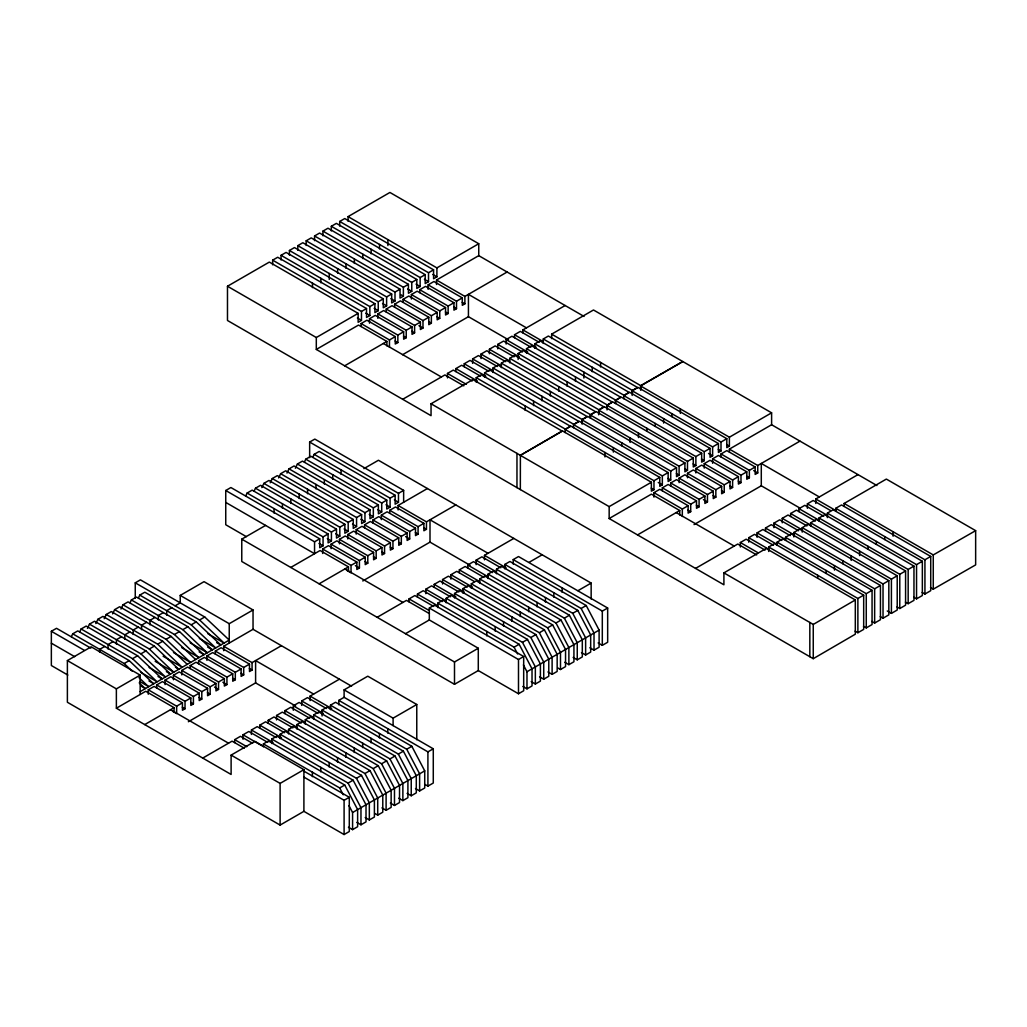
<?xml version="1.0" encoding="UTF-8"?>
<svg xmlns="http://www.w3.org/2000/svg" width="1027" height="1027" viewBox="0 0 1027 1027"><rect width="100%" height="100%" fill="white"/><g stroke="black" fill="none" stroke-linecap="round" stroke-linejoin="round"><path stroke-width="1.5" d="M71.376 636.65L72.737 633.826L77.782 630.912L129.209 660.605L153.126 683.34M79.759 631.81L81.107 628.986L86.165 626.072L137.592 655.765L162.086 678.847L158.004 676.485M87.462 628.383L89.49 624.146L94.535 621.232L145.975 650.925L170.469 674.007L166.387 671.645M95.832 623.543L97.873 619.307L102.918 616.393L154.345 646.086L178.21 668.795M104.215 618.703L106.256 614.48L111.301 611.566L162.728 641.259L187.222 664.328M112.598 613.864L114.639 609.64L119.684 606.726L171.111 636.419L195.605 659.488M120.981 609.024L123.009 604.8L128.067 601.886L179.494 631.579L203.243 654.212M130.031 602.785L131.392 599.961L136.437 597.046L187.877 626.74L211.819 649.5M138.414 597.945L139.775 595.121L144.82 592.207L196.247 621.9L220.754 644.969L216.671 642.62M245.761 495.874L247.122 493.05L252.167 490.136L328.101 533.976L328.101 542.911L331.426 540.985L331.426 532.05L255.505 488.21L254.144 491.034M261.846 487.607L263.888 483.383L268.933 480.456L344.867 524.296L344.867 533.231L348.192 531.306L348.192 522.371L272.271 478.543L270.229 482.767M278.612 477.927L280.641 473.704L285.699 470.79L361.62 514.617L361.62 523.552L364.957 521.626L364.957 512.704L289.023 468.864L286.995 473.088M295.365 468.261L297.406 464.024L302.451 461.11L378.385 504.95L378.385 513.872L381.71 511.959L381.71 503.025L305.789 459.185L304.428 462.009M312.811 457.169L314.172 454.345L319.217 451.431L395.138 495.271L395.138 504.206L398.476 502.28L398.476 493.345L309.653 442.059L309.653 457.631M140.173 691.633L229.239 640.078L204.745 616.996L140.417 579.857L135.256 582.835L135.256 598.407M520.342 489.584L520.394 455.346L562.116 431.058L472.895 379.618L431.045 403.778L431.045 415.678L316.303 349.437L316.303 337.524L227.48 286.251L227.48 320.488L813.256 658.679L855.311 634.198L855.311 599.961L766.129 548.495L723.907 572.873L723.907 584.787L609.165 518.532L609.165 506.619L431.045 403.778M478.287 670.567L518.494 693.764L518.494 659.527L523.68 656.51L434.46 605.057L429.312 608.035L429.312 619.949L478.287 648.242L478.287 670.567L454.499 684.303L241.769 561.487L241.769 539.149L265.569 525.413M518.494 693.764L523.68 690.747L523.68 656.51M140.173 694.47L140.173 675.124L91.172 646.83L67.384 660.579L67.384 702.263L280.114 825.079L303.902 811.343L344.096 834.54L344.096 800.303L349.296 797.286L303.62 770.982M344.096 834.54L349.296 831.523L349.296 797.286M813.256 658.679L813.256 624.442L855.311 599.961M227.48 286.251L269.331 262.09L358.141 313.363L358.141 322.298L361.478 320.373L361.478 311.438L272.656 260.165L272.656 264.838M272.656 260.165L277.701 257.251L366.523 308.524L366.523 317.459L369.861 315.533L369.861 306.598L281.039 255.325L281.039 259.998M281.039 255.325L286.084 252.411L374.906 303.684L374.906 312.619L378.244 310.693L378.244 301.771L289.421 250.485L289.421 255.158M289.421 250.485L294.467 247.571L383.289 298.844L383.289 307.779L386.614 305.853L386.614 296.931L297.804 245.646L297.804 250.318M297.804 245.646L302.849 242.731L391.672 294.017L391.672 302.939L394.997 301.027L394.997 292.092L306.174 240.806L306.174 245.479M306.174 240.806L311.232 237.892L400.042 289.178L400.042 298.1L403.38 296.187L403.38 287.252L314.557 235.966L314.557 240.639M314.557 235.966L319.602 233.052L408.425 284.338L408.425 293.273L411.763 291.347L411.763 282.412L322.94 231.126L322.94 235.799M322.94 231.126L327.985 228.212L416.808 279.498L416.808 288.433L420.133 286.507L420.133 277.572L331.323 226.299L331.323 230.959M331.323 226.299L336.368 223.373L425.191 274.658L425.191 283.593L428.516 281.668L428.516 272.733L339.706 221.46L339.706 226.12M339.706 221.46L344.751 218.546L433.574 269.819L433.574 278.753L436.899 276.828L436.899 267.893L348.076 216.62L348.076 221.293M348.076 216.62L389.926 192.46L478.749 243.733L478.749 255.646L584.042 316.432M316.303 337.524L358.141 313.363M361.478 311.438L366.523 308.524M369.861 306.598L374.906 303.684M378.244 301.771L383.289 298.844M386.614 296.931L391.672 294.017M394.997 292.092L400.042 289.178M403.38 287.252L408.425 284.338M411.763 282.412L416.808 279.498M420.133 277.572L425.191 274.658M428.516 272.733L433.574 269.819M436.899 267.893L478.749 243.733M316.303 349.437L358.526 325.058L386.884 341.439L386.884 345.894M361.106 326.547L361.106 323.569L366.909 320.219L395.267 336.599L395.267 344.045L397.847 342.556L397.847 335.11L369.476 318.729L369.476 323.197M369.476 318.729L375.279 315.379L403.65 331.76L403.65 339.205L406.23 337.716L406.23 330.27L377.859 313.89L377.859 318.357M377.859 313.89L383.662 310.539L412.032 326.92L412.032 334.366L414.6 332.876L414.6 325.431L386.242 309.05L386.242 312.028M386.242 309.05L392.044 305.699L420.402 322.08L420.402 329.526L422.983 328.037L422.983 320.591L394.625 304.21L394.625 307.189M394.625 304.21L400.427 300.86L428.785 317.24L428.785 324.686L431.366 323.197L431.366 315.751L403.008 299.383L403.008 302.349M403.008 299.383L408.81 296.033L437.168 312.401L437.168 319.846L439.749 318.357L439.749 310.911L411.378 294.544L411.378 299.011M411.378 294.544L417.18 291.193L445.551 307.561L445.551 315.007L448.131 313.517L448.131 306.072L419.761 289.704L419.761 292.682M419.761 289.704L425.563 286.353L453.934 302.721L453.934 310.167L456.502 308.678L456.502 301.232L428.143 284.864L428.143 289.332M428.143 284.864L433.946 281.514L462.304 297.894L462.304 305.327L464.884 303.838L464.884 296.405L507.107 272.027M436.526 284.492L436.526 280.024L478.749 255.646M344.661 365.817L386.884 341.439M361.106 323.569L389.464 339.95L395.267 336.599M397.847 335.11L403.65 331.76M406.23 330.27L412.032 326.92M414.6 325.431L420.402 322.08M422.983 320.591L428.785 317.24M431.366 315.751L437.168 312.401M439.749 310.911L445.551 307.561M448.131 306.072L453.934 302.721M456.502 301.232L462.304 297.894M402.558 354.713L468.428 316.688L508.493 339.809M246.339 536.646L225.747 524.746L225.747 490.508L230.895 487.53L319.718 538.816L319.718 547.75L323.056 545.825L323.056 536.89L247.122 493.05M309.653 442.059L314.814 439.094L403.637 490.367L403.637 502.28M402.674 399.31L444.909 374.932L463.819 385.844M447.477 377.91L447.477 373.443L453.279 370.092L472.189 381.004M455.86 371.581L455.86 368.603L461.662 365.253L480.572 376.164M464.243 366.742L464.243 363.763L470.045 360.413L488.955 371.338M472.625 363.391L472.625 358.924L478.428 355.573L497.338 366.498M481.008 358.551L481.008 354.084L486.811 350.733L505.72 361.658M489.378 353.712L489.378 349.244L495.181 345.894L514.091 356.818M497.761 348.872L497.761 344.404L503.564 341.067L522.473 351.979M506.144 344.045L506.144 339.578L511.947 336.227L530.856 347.139M514.527 337.716L514.527 334.738L520.33 331.387L539.239 342.299M522.91 332.876L522.91 329.898L565.132 305.52M255.505 488.21L260.55 485.296L336.484 529.136L336.484 538.071L339.809 536.145L339.809 527.21L263.888 483.383M272.271 478.543L277.316 475.629L353.237 519.457L353.237 528.391L356.574 526.466L356.574 517.531L280.641 473.704M289.023 468.864L294.069 465.95L370.002 509.777L370.002 518.712L373.327 516.786L373.327 507.864L297.406 464.024M305.789 459.185L310.834 456.27L386.768 500.11L386.768 509.033L390.093 507.12L390.093 498.185L314.172 454.345M476.22 377.692L481.278 374.778L570.447 426.256L565.402 429.17L476.22 377.692L476.22 382.16M484.603 372.852L489.648 369.938L578.83 421.417L573.785 424.331L484.603 372.852L484.603 377.32M492.986 368.013L498.031 365.098L587.213 416.59L582.155 419.504L492.986 368.013L492.986 372.48M501.369 363.173L506.414 360.259L595.596 411.75L590.538 414.664L501.369 363.173L501.369 367.64M509.739 358.333L514.797 355.419L603.966 406.91L598.921 409.824L509.739 358.333L509.739 362.801M518.121 353.493L523.179 350.579L612.349 402.07L607.304 404.985L518.121 353.493L518.121 359.45M526.504 348.654L531.55 345.74L620.732 397.231L615.687 400.145L526.504 348.654L526.504 353.121M534.887 343.827L539.932 340.9L629.115 392.391L624.057 395.305L534.887 343.827L534.887 348.281M543.27 338.987L548.367 336.034L637.549 387.526L632.439 390.465L543.27 338.987L543.27 343.454M551.64 338.615L551.64 334.147L593.49 309.987L771.611 412.828L771.611 424.742L876.904 485.527M67.833 675.047L51.35 665.522L51.35 631.284L56.511 628.306L90.838 648.127M363.892 468.646L378.437 460.25L591.154 583.079L591.154 599.023M175.091 605.827L180.251 602.862L180.238 595.416L204.039 581.667L253.04 609.961L253.04 629.307L223.706 646.253L223.706 650.707M104.715 646.458L99.67 649.372L99.67 652.35M113.098 641.631L108.04 644.545L108.04 649.013M121.481 636.791L116.423 639.705L116.423 644.173M129.851 631.952L124.806 634.866L124.806 639.333M138.234 627.112L133.189 630.026L133.189 634.493M146.617 622.272L141.572 625.186L141.572 629.654M155 617.432L149.942 620.347L149.942 624.814M163.383 612.593L158.325 615.507L158.325 619.974M171.753 607.753L166.708 610.667L166.708 615.134M225.747 490.508L314.557 541.794L319.718 538.816M323.056 536.89L328.101 533.976M331.426 532.05L336.484 529.136M339.809 527.21L344.867 524.296M348.192 522.371L353.237 519.457M356.574 517.531L361.62 514.617M364.957 512.704L370.002 509.777M373.327 507.864L378.385 504.95M381.71 503.025L386.768 500.11M390.093 498.185L395.138 495.271M398.476 493.345L403.637 490.367M72.737 633.826L124.164 663.519L129.209 660.605M81.107 628.986L132.547 658.679L137.592 655.765M89.49 624.146L140.917 653.84L145.975 650.925M97.873 619.307L149.3 649L154.345 646.086M106.256 614.48L157.683 644.173L162.728 641.259M114.639 609.64L166.066 639.333L171.111 636.419M123.009 604.8L174.449 634.493L179.494 631.579M131.392 599.961L182.819 629.654L187.877 626.74M139.775 595.121L191.202 624.814L196.247 621.9M135.256 582.835L199.585 619.974L204.745 616.996M290.769 567.443L320.09 550.511L348.461 566.878L348.461 571.346M322.671 553.489L322.671 549.021L328.473 545.671L356.844 562.039L356.844 569.484L359.424 567.995L359.424 560.549L331.053 544.182L331.053 548.649M331.053 544.182L336.856 540.831L365.227 557.199L365.227 564.645L367.794 563.155L367.794 555.723L339.436 539.342L339.436 543.809M339.436 539.342L345.239 535.991L373.597 552.372L373.597 559.805L376.177 558.316L376.177 550.883L347.819 534.502L347.819 538.97M347.819 534.502L353.622 531.152L381.98 547.532L381.98 554.978L384.56 553.489L384.56 546.043L356.202 529.662L356.202 534.13M356.202 529.662L361.992 526.312L390.363 542.692L390.363 550.138L392.943 548.649L392.943 541.203L364.572 524.823L364.572 527.801M364.572 524.823L370.375 521.472L398.746 537.853L398.746 545.298L401.326 543.809L401.326 536.364L372.955 519.983L372.955 522.961M372.955 519.983L378.758 516.632L407.128 533.013L407.128 540.459L409.696 538.97L409.696 531.524L381.338 515.143L381.338 519.611M381.338 515.143L387.14 511.805L415.499 528.173L415.499 535.619L418.079 534.13L418.079 526.684L389.721 510.316L389.721 513.282M389.721 510.316L395.523 506.966L423.881 523.334L423.881 530.779L426.462 529.29L426.462 521.844L398.104 505.477L427.425 488.531M520.342 455.346L562.565 430.968L651.388 482.241L651.388 491.176L653.968 489.686L653.968 480.752L565.145 429.479L565.145 432.585M565.145 429.479L570.948 426.128L659.758 477.401L659.758 486.336L662.338 484.847L662.338 475.912L573.528 424.639L573.528 427.745M573.528 424.639L579.331 421.288L668.141 472.574L668.141 481.496L670.721 480.007L670.721 471.085L581.898 419.799L581.898 422.919M581.898 419.799L587.701 416.448L676.523 467.734L676.523 476.656L679.104 475.18L679.104 466.245L590.281 414.959L590.281 418.079M590.281 414.959L596.084 411.609L684.906 462.895L684.906 471.829L687.487 470.34L687.487 461.405L598.664 410.12L598.664 414.792M598.664 410.12L604.467 406.769L693.289 458.055L693.289 466.99L695.87 465.501L695.87 456.566L607.047 405.28L607.047 409.953M607.047 405.28L612.849 401.929L701.659 453.215L701.659 462.15L704.24 460.661L704.24 451.726L615.43 400.453L615.43 403.56M615.43 400.453L621.232 397.102L710.042 448.375L710.042 457.31L712.622 455.821L712.622 446.886L623.8 395.613L623.8 398.72M623.8 395.613L629.602 392.263L718.425 443.536L718.425 452.471L721.005 450.981L721.005 442.046L632.183 390.773L632.183 395.434M632.183 390.773L637.985 387.423L726.808 438.696L726.808 447.631L729.388 446.142L729.388 437.207L640.566 385.934L640.566 389.04M640.566 385.934L682.788 361.555L640.732 385.638L551.64 334.147M67.384 660.579L116.372 688.86L140.173 675.124M229.239 643.056L229.239 623.697L253.04 609.961M455.795 504.912L426.462 521.844M319.127 583.811L348.461 566.878M322.671 549.021L351.041 565.389L356.844 562.039M359.424 560.549L365.227 557.199M367.794 555.723L373.597 552.372M376.177 550.883L381.98 547.532M384.56 546.043L390.363 542.692M392.943 541.203L398.746 537.853M401.326 536.364L407.128 533.013M409.696 531.524L415.499 528.173M418.079 526.684L423.881 523.334M116.372 688.86L116.372 708.219L145.706 691.274L174.064 707.654L174.064 712.122M148.286 694.252L148.286 689.797L154.089 686.447L182.447 702.815L182.447 710.26L185.027 708.771L185.027 701.325L156.656 684.958L156.656 687.936M156.656 684.958L162.459 681.607L190.829 697.975L190.829 705.421L193.41 703.931L193.41 696.486L165.039 680.118L165.039 684.585M165.039 680.118L170.841 676.767L199.212 693.135L199.212 700.581L201.793 699.092L201.793 691.646L173.422 675.278L173.422 679.746M173.422 675.278L179.224 671.928L207.582 688.308L207.582 695.741L210.163 694.252L210.163 686.819L181.805 670.438L181.805 674.906M181.805 670.438L187.607 667.088L215.965 683.468L215.965 690.901L218.546 689.425L218.546 681.979L190.188 665.599L190.188 668.577M190.188 665.599L195.99 662.248L224.348 678.629L224.348 686.075L226.928 684.585L226.928 677.14L198.558 660.759L198.558 663.737M198.558 660.759L204.36 657.408L232.731 673.789L232.731 681.235L235.311 679.746L235.311 672.3L206.94 655.919L206.94 660.387M206.94 655.919L212.743 652.569L241.114 668.949L241.114 676.395L243.694 674.906L243.694 667.46L215.323 651.079L215.323 654.058M215.323 651.079L221.126 647.729L249.484 664.11L249.484 671.555L252.064 670.066L252.064 662.62L281.398 645.688M362.762 580.961L430.005 542.128L470.071 565.261M144.73 724.587L174.064 707.654M148.286 689.797L176.644 706.165L182.447 702.815M185.027 701.325L190.829 697.975M193.41 696.486L199.212 693.135M201.793 691.646L207.582 688.308M210.163 686.819L215.965 683.468M218.546 681.979L224.348 678.629M226.928 677.14L232.731 673.789M235.311 672.3L241.114 668.949M243.694 667.46L249.484 664.11M188.365 721.737L255.607 682.904L295.673 706.037M377.153 617.317L406.474 600.371L429.44 613.632M409.054 601.861L409.054 598.895L414.857 595.544L433.766 606.456M417.437 597.034L417.437 594.055L423.24 590.705L442.149 601.617M425.82 593.683L425.82 589.216L431.622 585.865L450.532 596.777M434.203 587.354L434.203 584.376L440.005 581.025L458.902 591.937M442.573 584.004L442.573 579.536L448.375 576.186L467.285 587.097M450.956 579.164L450.956 574.696L456.758 571.346L474.32 581.487M459.339 572.835L459.339 569.857L465.141 566.506L484.051 577.431M467.721 567.995L467.721 565.017L473.524 561.666L492.434 572.591M476.104 564.645L476.104 560.177L481.894 556.827L500.804 567.751M484.474 559.805L484.474 555.35L513.808 538.405M437.797 607.599L437.797 603.131L442.842 600.217L519.136 644.263L532.025 668.834L532.025 685.946L526.979 688.86L522.82 686.46M446.18 602.772L446.18 598.305L451.225 595.39L527.506 639.423L540.407 663.994L540.407 681.106L535.349 684.021L531.203 681.62M454.563 597.932L454.563 593.465L459.608 590.551L535.889 634.583L548.777 659.154L548.777 676.267L543.732 679.194L539.573 676.793M462.933 593.092L462.933 588.625L467.991 585.711L544.4 629.821L557.16 654.315L557.16 671.44L552.115 674.354L547.956 671.953M471.316 588.253L471.316 583.785L476.361 580.871L552.654 624.917L565.543 649.475L565.543 666.6L560.498 669.514L557.725 667.909M479.699 583.413L479.699 578.946L484.744 576.031L561.037 620.077L573.926 644.635L573.926 661.76L568.881 664.674L564.722 662.274M488.082 578.573L488.082 574.106L493.127 571.192L569.407 615.237L582.309 639.795L582.309 656.921L577.251 659.835L573.105 657.434M496.465 573.734L496.465 569.266L501.51 566.352L577.79 610.397L590.679 634.956L590.679 652.081L585.634 654.995L581.475 652.594M504.835 568.894L504.835 564.426L509.944 561.487L586.224 605.532L599.113 630.09L599.113 647.215L594.017 650.155L589.857 647.755M513.218 564.067L513.218 559.599L518.507 556.544L607.663 608.023L607.663 642.26L602.31 645.328L598.15 642.928M609.165 506.619L651.388 482.241M653.968 480.752L659.758 477.401M662.338 475.912L668.141 472.574M670.721 471.085L676.523 467.734M679.104 466.245L684.906 462.895M687.487 461.405L693.289 458.055M695.87 456.566L701.659 453.215M704.24 451.726L710.042 448.375M712.622 446.886L718.425 443.536M721.005 442.046L726.808 438.696M729.388 437.207L771.611 412.828M405.511 633.685L429.312 619.949M529.021 562.372L542.179 554.785M609.165 518.532L651.388 494.154L679.746 510.535L679.746 515.002M653.968 497.132L653.968 492.665L659.758 489.314L688.129 505.695L688.129 513.141L690.709 511.651L690.709 504.206L662.338 487.825L662.338 490.803M662.338 487.825L668.141 484.474L696.511 500.855L696.511 508.301L699.092 506.812L699.092 499.366L670.721 482.985L670.721 485.964M670.721 482.985L676.523 479.635L704.894 496.015L704.894 503.461L707.462 501.972L707.462 494.526L679.104 478.146L679.104 482.613M679.104 478.146L684.906 474.808L713.264 491.176L713.264 498.621L715.845 497.132L715.845 489.686L687.487 473.319L687.487 477.773M687.487 473.319L693.289 469.968L721.647 486.336L721.647 493.782L724.228 492.292L724.228 484.847L695.87 468.479L695.87 472.946M695.87 468.479L701.659 465.128L730.03 481.496L730.03 488.942L732.61 487.453L732.61 480.007L704.24 463.639L704.24 468.107M704.24 463.639L710.042 460.289L738.413 476.656L738.413 484.102L740.993 482.613L740.993 475.18L712.622 458.799L712.622 463.267M712.622 458.799L718.425 455.449L746.796 471.829L746.796 479.262L749.363 477.773L749.363 470.34L721.005 453.96L721.005 456.938M721.005 453.96L726.808 450.609L755.166 466.99L755.166 474.435L757.746 472.946L757.746 465.501L799.969 441.122M729.388 452.098L729.388 449.12L771.611 424.742M202.755 758.08L232.089 741.147L244.246 748.169M234.669 742.637L234.669 739.658L240.459 736.308L252.616 743.33M243.04 739.286L243.04 734.818L248.842 731.481L267.752 742.393M251.422 734.446L251.422 729.992L257.225 726.641L276.135 737.553M259.805 728.13L259.805 725.152L265.608 721.801L284.518 732.713M268.188 723.29L268.188 720.312L273.991 716.962L292.9 727.873M276.558 719.94L276.558 715.472L282.361 712.122L301.27 723.034M284.941 713.611L284.941 710.633L290.744 707.282L309.653 718.207M293.324 710.26L293.324 705.793L299.127 702.442L318.036 713.367M301.707 705.421L301.707 700.953L307.509 697.603L326.419 708.527M310.09 700.581L310.09 696.113L339.411 679.181M116.372 708.219L231.114 774.461L231.114 755.115L254.914 741.366L303.902 769.659L303.902 811.343M425.139 784.5L427.912 786.104L433.278 783.036L433.278 748.799L344.109 697.32L344.109 689.874L367.782 676.202L416.769 704.496L416.769 739.761M263.4 746.886L263.4 743.907L268.458 740.993L344.738 785.039L357.627 809.597L357.627 826.722L352.582 829.636L348.423 827.236M271.783 743.535L271.783 739.068L276.828 736.154L353.121 780.199L366.01 804.77L366.01 821.882L360.965 824.797L356.805 822.396M280.166 738.695L280.166 734.241L285.211 731.314L361.491 775.359L374.393 799.93L374.393 817.043L369.335 819.957L365.188 817.556M288.548 733.869L288.548 729.401L293.594 726.487L370.015 770.597L382.776 795.091L382.776 812.203L377.718 815.13L374.945 813.525M296.919 729.029L296.919 724.561L301.977 721.647L378.257 765.68L391.146 790.251L391.146 807.376L386.101 810.29L381.941 807.89M305.301 724.189L305.301 719.722L310.359 716.807L386.64 760.853L399.529 785.411L399.529 802.536L394.484 805.45L390.324 803.05M313.684 719.349L313.684 714.882L318.729 711.968L395.023 756.013L407.912 780.571L407.912 797.697L402.866 800.611L398.707 798.21M322.067 715.999L322.067 710.042L327.112 707.128L403.393 751.173L416.294 775.732L416.294 792.857L411.236 795.771L407.09 793.37M330.45 709.67L330.45 705.202L335.547 702.263L411.827 746.295L424.729 770.866L424.729 787.991L419.619 790.931L415.46 788.531M338.82 704.843L338.82 700.375L344.109 697.32M637.523 534.913L679.746 510.535M653.968 492.665L682.326 509.045L688.129 505.695M690.709 504.206L696.511 500.855M699.092 499.366L704.894 496.015M707.462 494.526L713.264 491.176M715.845 489.686L721.647 486.336M724.228 484.847L730.03 481.496M732.61 480.007L738.413 476.656M740.993 475.18L746.796 471.829M749.363 470.34L755.166 466.99M241.769 539.149L454.499 661.979L478.287 648.242M578.008 590.666L591.154 583.079M694.047 524.604L761.289 485.784L799.969 508.108M437.797 603.131L514.078 647.177L519.136 644.263M446.18 598.305L522.461 642.337L527.506 639.423M454.563 593.465L530.843 637.497L535.889 634.583M462.933 588.625L539.355 632.735L544.4 629.821M471.316 583.785L547.596 627.831L552.654 624.917M479.699 578.946L555.979 622.991L561.037 620.077M488.082 574.106L564.362 618.151L569.407 615.237M496.465 569.266L572.745 613.312L577.79 610.397M504.835 564.426L581.128 608.472L586.224 605.532M231.114 755.115L280.114 783.396L303.902 769.659M393.097 725.601L393.097 718.155L416.769 704.496M695.536 568.406L737.771 544.028L756.681 554.939M740.339 547.006L740.339 542.538L746.141 539.188L765.051 550.1M748.722 542.166L748.722 537.699L754.524 534.348L773.434 545.273M757.104 537.326L757.104 532.859L762.907 529.508L781.817 540.433M765.487 530.998L765.487 528.019L771.29 524.669L790.199 535.593M773.87 527.647L773.87 523.179L779.673 519.829L798.57 530.754M782.24 522.807L782.24 518.353L788.043 515.002L806.952 525.914M790.623 516.491L790.623 513.513L796.426 510.162L815.335 521.074M799.006 511.651L799.006 508.673L804.809 505.323L823.718 516.234M807.389 508.301L807.389 503.833L813.191 500.483L830.74 510.624M815.772 503.461L815.772 498.994L857.994 474.615M526.979 688.86L526.979 671.748L599.113 630.09M263.4 743.907L339.693 787.953L344.738 785.039M271.783 739.068L348.063 783.113L353.121 780.199M280.166 734.241L356.446 778.273L361.491 775.359M288.548 729.401L364.957 773.511L370.015 770.597M296.919 724.561L373.212 768.607L378.257 765.68M305.301 719.722L381.595 763.767L386.64 760.853M313.684 714.882L389.965 758.927L395.023 756.013M322.067 710.042L398.348 754.088L403.393 751.173M330.45 705.202L406.731 749.248L411.827 746.295M768.709 551.473L768.709 547.006L774.512 543.655L863.681 595.147L863.681 629.384L857.879 632.735L855.119 631.13M777.092 545.144L777.092 542.166L782.895 538.816L872.064 590.307L872.064 624.544L866.262 627.895L863.489 626.29M785.462 540.305L785.462 537.326L791.265 533.976L880.447 585.467L880.447 619.705L874.645 623.055L871.872 621.451M793.845 536.954L793.845 532.487L799.648 529.136L888.83 580.627L888.83 614.865L883.027 618.215L880.255 616.611M802.228 532.114L802.228 527.647L808.031 524.296L897.213 575.788L897.213 610.025L891.41 613.376L887.251 610.975M810.611 525.785L810.611 522.807L816.414 519.457L905.583 570.948L905.583 605.185L899.78 608.536L897.02 606.944M818.994 520.946L818.994 517.98L824.797 514.63L913.966 566.108L913.966 600.346L908.163 603.696L905.39 602.104M827.364 517.608L827.364 513.141L833.167 509.79L922.349 561.268L922.349 595.519L916.546 598.857L913.773 597.265M835.747 511.279L835.747 508.301L841.549 504.95L930.732 556.429L930.732 590.679L924.929 594.03L922.156 592.425M844.13 506.439L844.13 503.461L886.352 479.083L975.65 530.651L975.65 564.889L933.261 589.177L930.488 587.572M352.582 829.636L352.582 812.524L424.729 770.866M768.709 547.006L857.879 598.484L863.681 595.147M777.092 542.166L866.262 593.657L872.064 590.307M785.462 537.326L874.645 588.818L880.447 585.467M793.845 532.487L883.027 583.978L888.83 580.627M802.228 527.647L891.41 579.138L897.213 575.788M810.611 522.807L899.78 574.298L905.583 570.948M818.994 517.98L908.163 569.459L913.966 566.108M827.364 513.141L916.546 564.619L922.349 561.268M835.747 508.301L924.929 559.779L930.732 556.429M513.218 559.599L602.31 611.091L607.663 608.023M338.82 700.375L427.912 751.867L433.278 748.799M844.13 503.461L933.261 554.927L975.65 530.651M723.907 572.873L813.256 624.442M526.453 327.844L468.428 294.351L468.428 316.688M819.315 496.952L761.289 463.447L761.289 485.784M432.816 274.466L436.899 276.828M726.667 444.575L729.388 446.142M436.526 280.024L464.884 296.405M522.91 329.898L543.167 341.593M729.388 449.12L757.746 465.501M815.772 498.994L836.029 510.689M424.433 279.305L428.516 281.668M718.284 449.415L721.005 450.981M462.189 302.285L464.884 303.838M753.702 470.597L757.746 472.946M514.527 334.738L536.133 347.216M807.389 503.833L827.646 515.528M416.051 284.145L420.133 286.507M708.54 453.459L712.622 455.821M453.806 307.124L456.502 308.678M746.668 476.22L749.363 477.773M506.144 339.578L527.75 352.056M799.006 508.673L819.264 520.368M407.68 288.985L411.763 291.347M701.518 459.082L704.24 460.661M445.423 311.964L448.131 313.517M738.285 481.06L740.993 482.613M497.761 344.404L519.38 356.882M790.623 513.513L810.881 525.208M400.658 294.608L403.38 296.187M693.148 463.922L695.87 465.501M437.04 316.804L439.749 318.357M729.902 485.899L732.61 487.453M489.378 349.244L509.649 360.952M782.24 518.353L802.511 530.048M390.915 298.664L394.997 301.027M684.765 468.761L687.487 470.34M428.67 321.631L431.366 323.197M721.532 490.739L724.228 492.292M481.008 354.084L501.266 365.779M773.87 523.179L794.128 534.887M382.532 303.504L386.614 305.853M676.382 473.601L679.104 475.18M418.939 325.7L422.983 328.037M713.149 495.579L715.845 497.132M472.625 358.924L492.883 370.619M765.487 528.019L785.745 539.714M374.149 308.344L378.244 310.693M667.999 478.441L670.721 480.007M411.904 331.31L414.6 332.876M703.418 499.635L707.462 501.972M464.243 363.763L485.848 376.241M757.104 532.859L777.362 544.554M365.779 313.184L369.861 315.533M658.256 482.497L662.338 484.847M403.521 336.15L406.23 337.716M696.383 505.245L699.092 506.812M455.86 368.603L477.478 381.081M748.722 537.699L768.979 549.394M357.396 318.011L361.478 320.373M651.246 488.12L653.968 489.686M395.138 340.99L397.847 342.556M688 510.085L690.709 511.651M447.477 373.443L466.386 384.355M740.339 542.538L757.9 552.68M383.341 343.48L441.353 376.973M676.202 512.576L734.215 546.069M488.03 553.296L430.005 519.803L430.005 542.128M394.394 499.918L398.476 502.28M484.474 555.35L506.093 567.815M386.011 504.758L390.093 507.12M423.766 527.737L426.462 529.29M476.104 560.177L496.362 571.885M377.628 509.597L381.71 511.959M415.383 532.577L418.079 534.13M467.721 565.017L487.979 576.712M369.245 514.437L373.327 516.786M405.652 536.633L409.696 538.97M459.339 569.857L479.596 581.552M360.875 519.277L364.957 521.626M398.617 542.243L401.326 543.809M450.956 574.696L472.574 587.174M352.492 524.117L356.574 526.466M390.234 547.083L392.943 548.649M442.573 579.536L464.191 592.014M344.109 528.956L348.192 531.306M381.864 551.923L384.56 553.489M434.203 584.376L455.808 596.854M335.726 533.783L339.809 536.145M373.481 556.762L376.177 558.316M425.82 589.216L446.077 600.911M327.343 538.623L331.426 540.985M365.098 561.602L367.794 563.155M417.437 594.055L437.695 605.75M318.973 543.463L323.056 545.825M429.312 608.035L518.494 659.527M355.368 565.659L359.424 567.995M409.054 598.895L429.312 610.59M344.918 568.932L402.931 602.425M346.985 570.498L351.041 572.835L351.041 565.389M225.747 502.421L314.557 553.694L314.557 541.794M253.04 629.307L351.568 686.203M180.238 595.416L229.239 623.697M344.109 689.874L393.097 718.155M313.633 694.072L255.607 660.579L255.607 682.904M207.749 633.62L224.079 643.056L199.585 619.974M223.706 646.253L252.064 662.62M310.09 696.113L331.695 708.591M199.366 638.46L215.696 647.896L191.202 624.814M249.368 668.5L252.064 670.066M301.707 700.953L323.312 713.431M207.672 647.1L212.371 649.809M190.162 642.825L207.326 652.723M240.986 673.34L243.694 674.906M293.324 705.793L313.582 717.488M199.11 651.837L203.988 654.648M181.651 647.588L198.943 657.562M232.603 678.179L235.311 679.746M284.941 710.633L305.199 722.328M173.486 652.543L190.56 662.402M222.872 682.236L226.928 684.585M276.558 715.472L296.829 727.167M163.126 656.24L182.177 667.242L157.683 644.173M214.489 687.076L218.546 689.425M268.188 720.312L288.446 732.007M175.437 667.203L178.852 669.168M155.193 661.337L173.794 672.082M207.467 692.699L210.163 694.252M259.805 725.152L281.411 737.63M149.082 667.486L165.424 676.921L140.917 653.84M199.084 697.538L201.793 699.092M251.422 729.992L273.041 742.47M140.712 672.326L157.041 681.761L132.547 658.679M190.701 702.378L193.41 703.931M243.04 734.818L261.949 745.743M148.979 680.952L153.703 683.687M139.775 681.466L148.658 686.601M51.35 631.284L84.304 650.309M303.902 777.105L344.096 800.303M182.318 707.218L185.027 708.771M234.669 739.658L246.814 746.68M140.789 685.908L145.321 688.514M170.521 709.708L228.533 743.201M172.587 711.275L176.644 713.611L176.644 706.165M51.35 643.197L74.701 656.677M139.21 682.865L144.961 688.308M182.819 629.654L206.774 652.415M166.066 639.333L190.136 662.158M124.164 663.519L132.136 671.106M138.966 677.602L148.081 686.267M174.449 634.493L198.185 657.139M149.3 649L173.152 671.709M581.128 608.472L594.017 633.043L594.017 650.155M572.745 613.312L585.634 637.87L585.634 654.995M564.362 618.151L577.251 642.709L577.251 659.835M555.979 622.991L568.881 647.549L568.881 664.674M547.596 627.831L560.498 652.389L560.498 669.514M530.843 637.497L543.732 662.068L543.732 679.194M522.461 642.337L535.349 666.908L535.349 684.021M514.078 647.177L517.659 654.006M523.398 664.918L526.979 671.748M406.731 749.248L419.619 773.806L419.619 790.931M398.348 754.088L411.236 778.646L411.236 795.771M389.965 758.927L402.866 783.485L402.866 800.611M381.595 763.767L394.484 788.325L394.484 805.45M373.212 768.607L386.101 793.165L386.101 810.29M356.446 778.273L369.335 802.844L369.335 819.957M348.063 783.113L360.965 807.684L360.965 824.797M339.693 787.953L343.275 794.782M349 805.694L352.582 812.524M539.355 632.735L552.115 657.229L552.115 674.354M364.957 773.511L377.718 798.005L377.718 815.13M933.261 554.927L933.261 589.177M924.929 559.779L924.929 594.03M916.546 564.619L916.546 598.857M908.163 569.459L908.163 603.696M899.78 574.298L899.78 608.536M893.118 531.742L893.118 536.21M891.41 579.138L891.41 613.376M884.748 536.582L884.748 539.56M883.027 583.978L883.027 618.215M876.365 541.422L876.365 544.4M874.645 588.818L874.645 623.055M867.982 546.261L867.982 549.24M866.262 593.657L866.262 627.895M859.599 551.101L859.599 555.568M857.879 598.484L857.879 632.735M851.216 555.941L851.216 560.408M842.846 560.781L842.846 563.746M834.463 565.607L834.463 570.075M826.08 570.447L826.08 573.425M817.697 575.287L817.697 578.265M809.828 622.478L809.828 656.715M682.326 509.045L682.326 516.491M680.387 408.926L680.387 413.393M672.017 413.765L672.017 416.744M663.635 418.605L663.635 423.073M655.252 423.445L655.252 426.423M646.869 428.285L646.869 431.25M640.732 385.638L640.732 390.311M638.486 433.112L638.486 437.579M632.439 390.465L632.439 393.585M630.116 437.951L630.116 442.419M621.733 442.791L621.733 445.769M615.687 400.145L615.687 403.264M613.35 447.631L613.35 452.098M607.304 404.985L607.304 408.091M604.967 452.471L604.967 456.938M602.31 611.091L602.31 645.328M600.602 362.454L600.602 366.921M598.921 409.824L598.921 412.931M592.258 367.268L592.258 371.735M590.538 414.664L590.538 417.771M583.875 372.108L583.875 378.064M582.155 419.504L582.155 424.164M575.492 376.948L575.492 381.415M567.122 381.787L567.122 386.255M562.167 587.906L562.167 592.374M558.739 386.627L558.739 391.082M553.835 592.72L553.835 597.188M550.356 391.454L550.356 395.921M545.453 597.56L545.453 602.027M541.974 396.294L541.974 400.761M537.07 602.4L537.07 606.854M533.591 401.133L533.591 405.601M528.687 607.227L528.687 611.694M525.221 405.973L525.221 410.441M520.317 612.066L520.317 616.534M516.966 453.382L516.966 487.62M511.934 616.906L511.934 621.374M503.551 621.746L503.551 626.213M495.168 626.586L495.168 631.053M486.785 631.425L486.785 635.893M454.499 661.979L454.499 684.303M427.912 751.867L427.912 786.104M398.104 505.477L398.104 509.944M389.464 339.95L389.464 347.383M387.911 239.612L387.911 245.569M387.782 728.682L387.782 733.137M379.528 244.452L379.528 248.919M379.438 733.496L379.438 737.951M371.145 249.291L371.145 253.759M371.055 738.323L371.055 742.791M362.762 254.131L362.762 258.599M362.672 743.163L362.672 747.63M354.392 258.958L354.392 263.425M354.302 748.003L354.302 752.47M346.009 263.798L346.009 268.265M345.919 752.842L345.919 757.31M341.105 469.904L341.105 474.358M337.626 268.638L337.626 273.105M337.536 757.682L337.536 762.15M332.722 474.731L332.722 479.198M329.243 273.477L329.243 279.434M329.153 762.522L329.153 766.989M324.339 479.57L324.339 484.038M320.86 278.317L320.86 282.784M320.771 767.362L320.771 771.829M315.957 484.41L315.957 488.878M312.49 283.157L312.49 287.624M312.401 772.201L312.401 776.669M307.574 489.25L307.574 493.717M299.204 494.09L299.204 498.557M290.821 498.929L290.821 503.397M282.438 503.769L282.438 508.237M280.114 783.396L280.114 825.079M274.055 508.609L274.055 513.076"/></g></svg>
